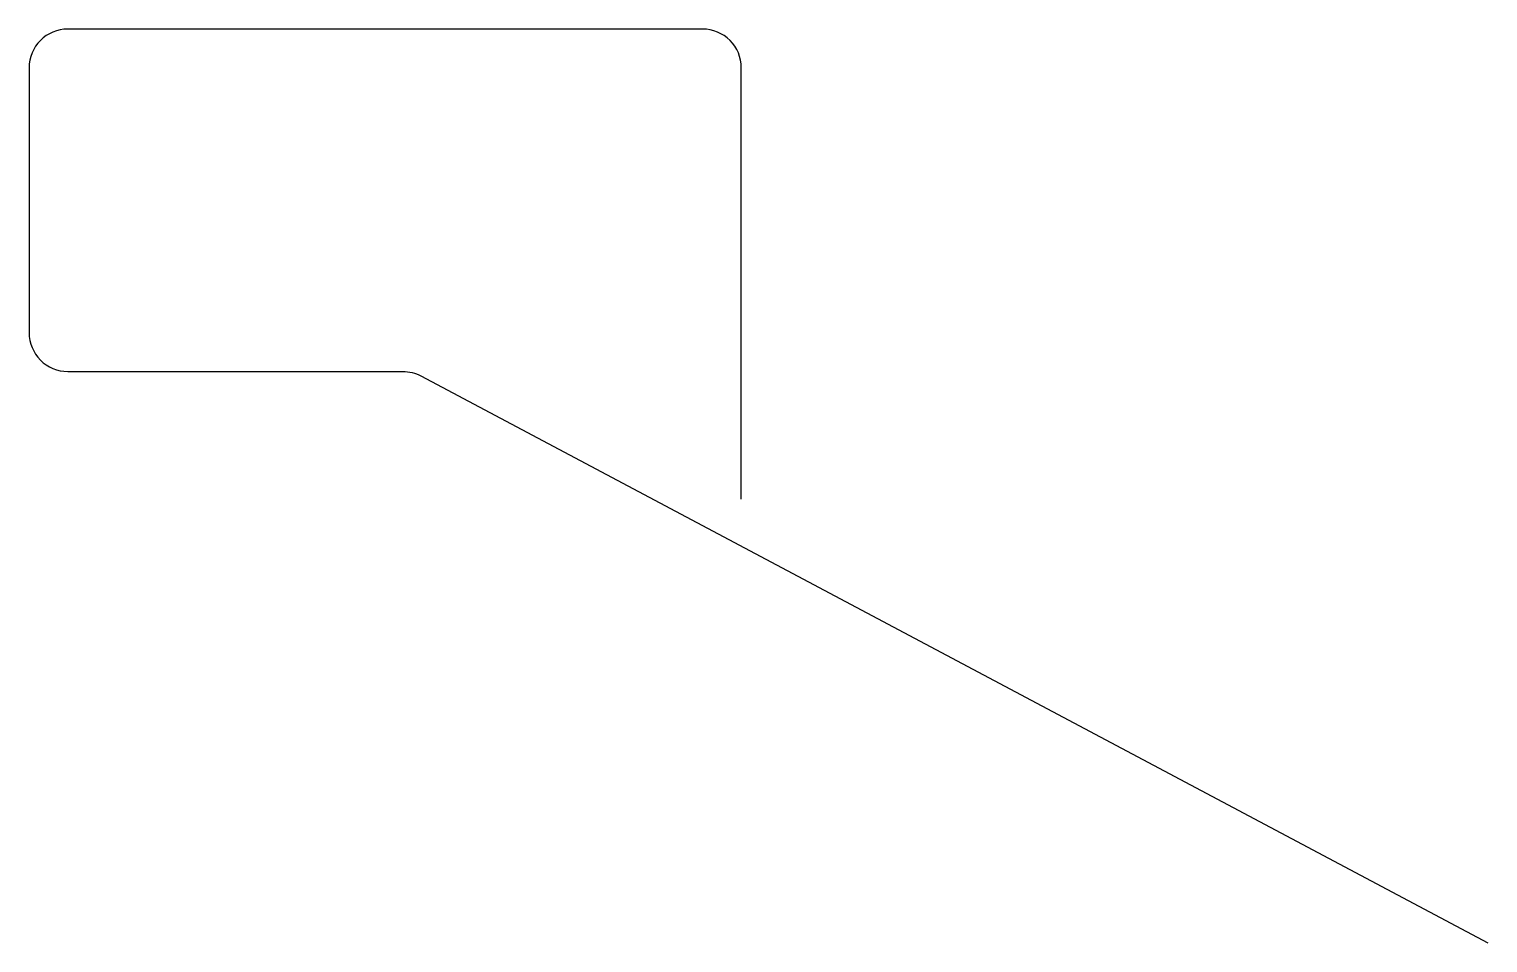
# Model space of a CAD drawing. Header units: millimetres. Extents: x 370 to 1578, y -756 to 0.
import ezdxf

# ---------------------------------------------------------------- set-up
doc = ezdxf.new("R2010")
doc.units = ezdxf.units.MM

msp = doc.modelspace()

# ---------------------------------------------------------------- linework, layer by layer
msp.add_lwpolyline([(959.7, -388.8), (959.7, -31.7, 0.414214), (927.7, 0.3), (402.2, 0.3, 0.414214), (370.2, -31.7), (370.2, -251.1, 0.414214), (402.2, -283.1), (679.5, -283.1, -0.122738), (694.5, -286.8), (1577.6, -756.1)], format="xyb")

doc.saveas('drawing.dxf')
